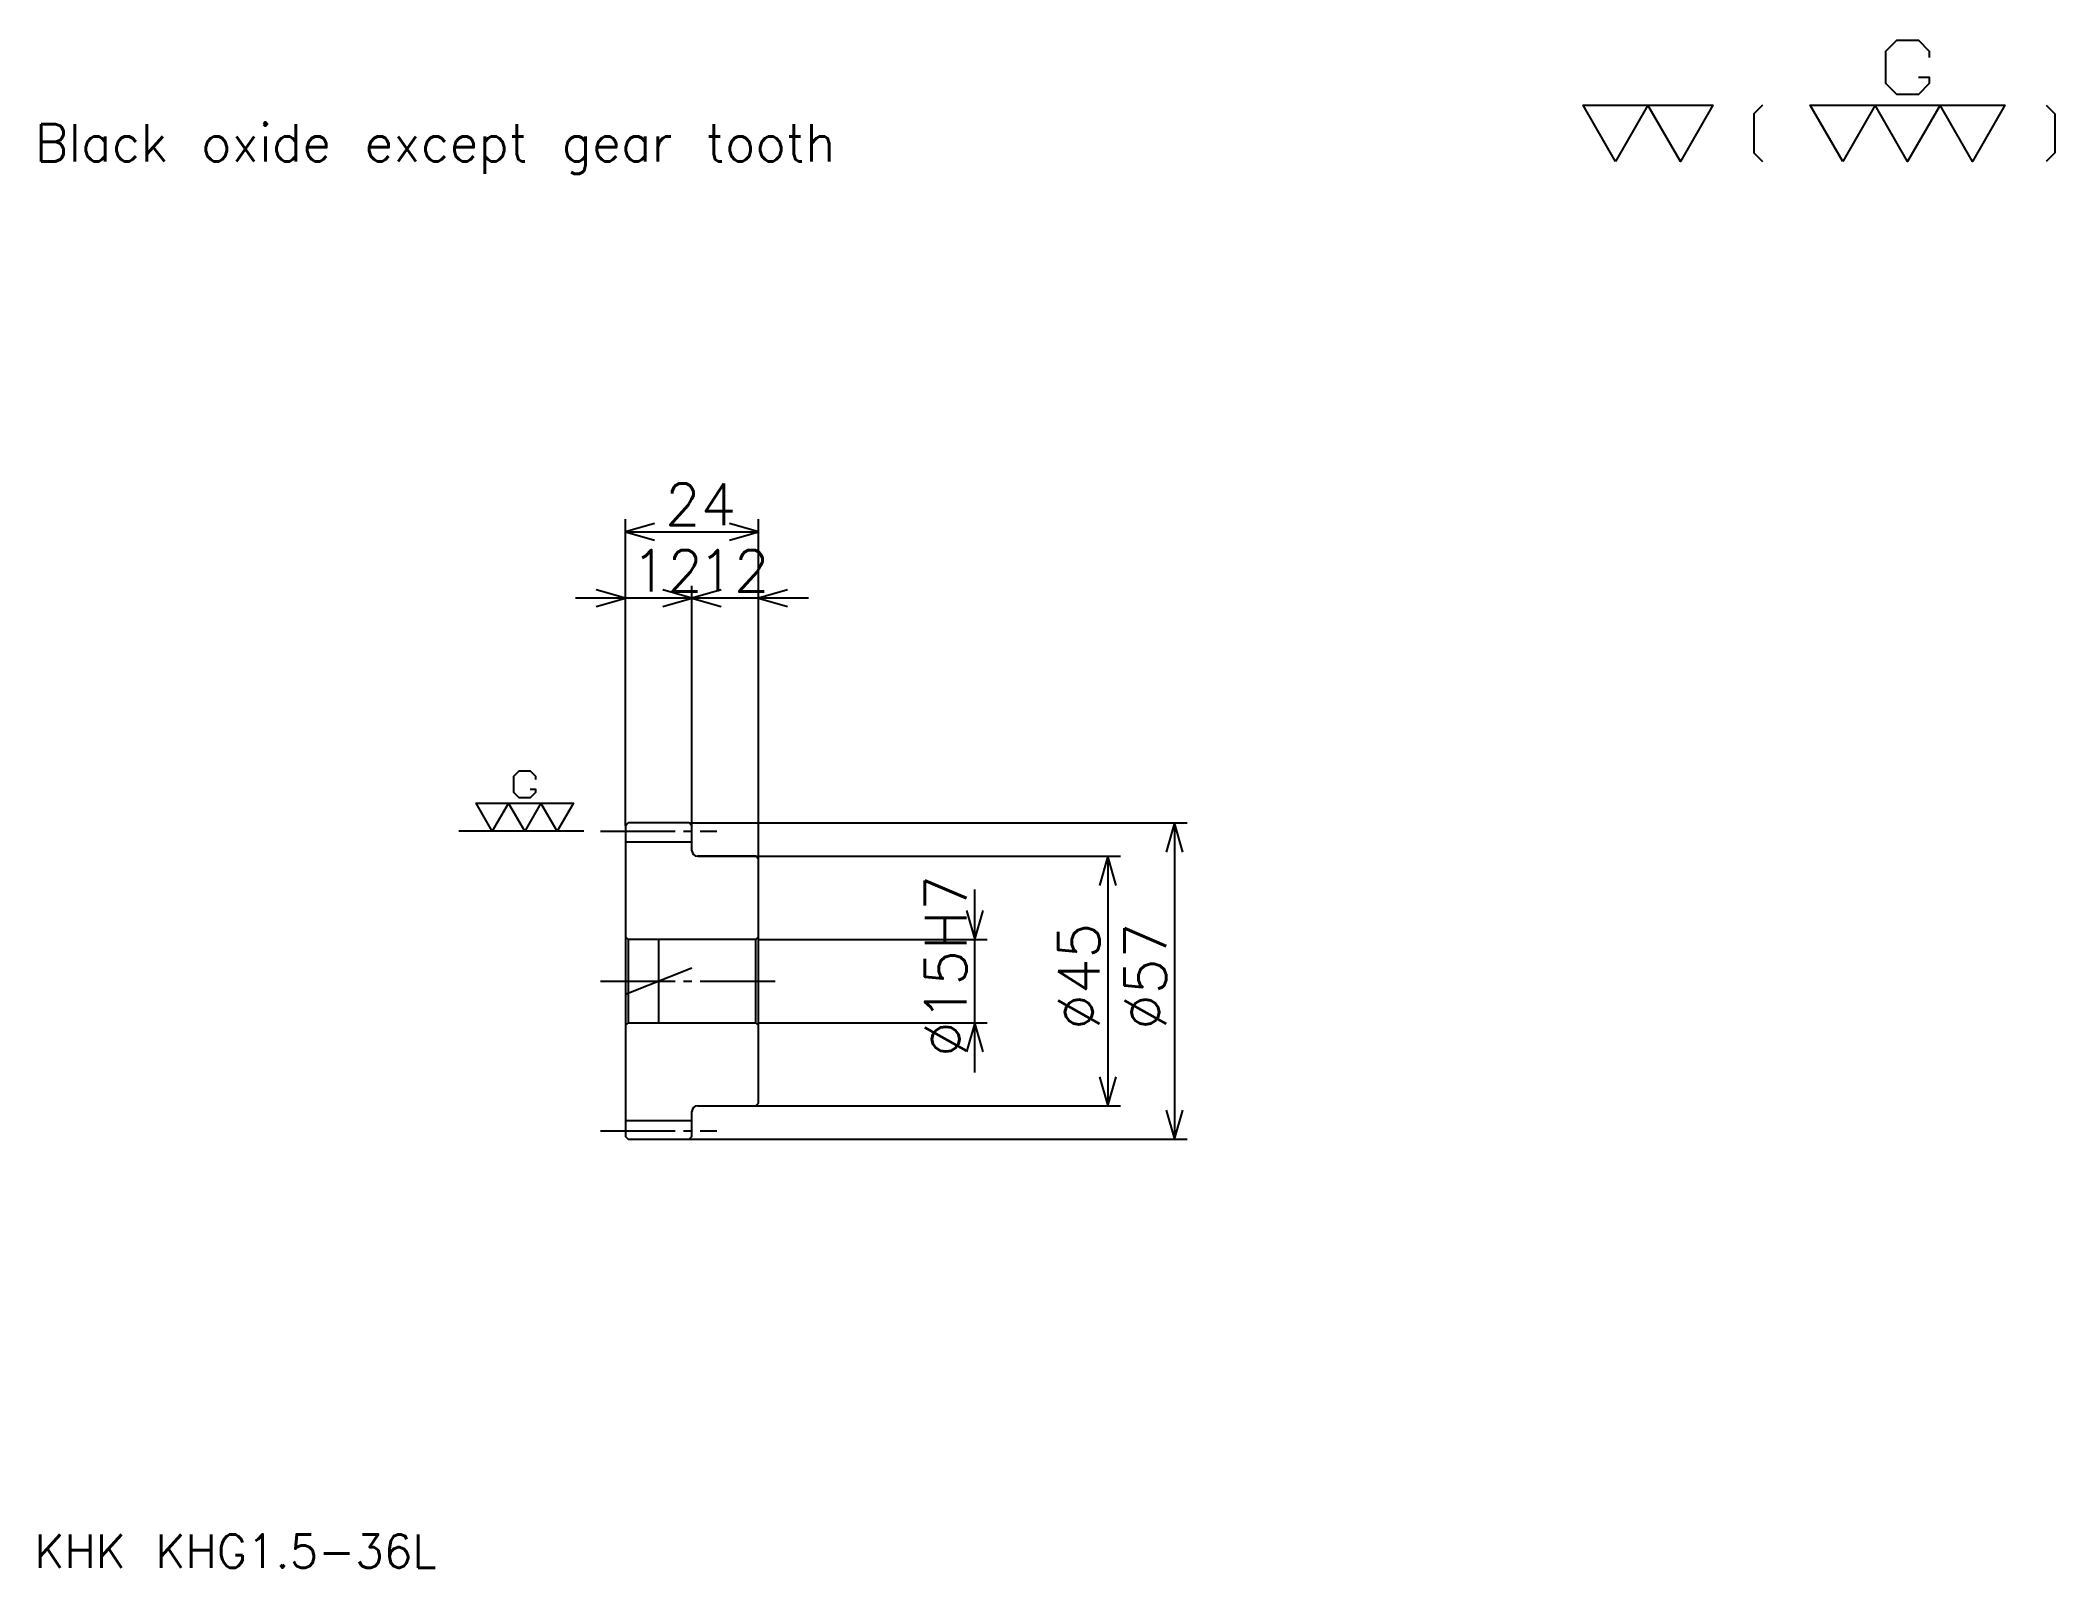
# Model space of a CAD drawing. Extents: x 16 to 379, y 16 to 292.
import ezdxf

# ---------------------------------------------------------------- set-up
doc = ezdxf.new("R2010")
doc.units = 0
doc.linetypes.add('DASHDOT', pattern=[18, 13.5, -1.5, 1.5, -1.5])
doc.layers.get('0').update_dxf_attribs({"linetype": 'CONTINUOUS'})
doc.layers.add('DASHDOT', color=6, linetype='DASHDOT')
doc.styles.add('KANJI', font='TXT', dxfattribs={"bigfont": 'BIGFONT'})

msp = doc.modelspace()

# ---------------------------------------------------------------- linework, layer by layer
at = {"color": 5}
for p, q in [((121.5, 150.75), (121.5, 205.5)), ((145.5, 150.75), (145.5, 205.5)), ((121.5, 203.25), (145.5, 203.25)), ((133.5, 150.75), (133.5, 193.5)), ((142.5, 191.25), (112.5, 191.25)), ((154.5, 191.25), (124.5, 191.25)), ((121.5, 150.25), (121.5, 150.75)), ((133, 150.75), (145.5, 150.75)), ((133.5, 150.25), (133.5, 150.75)), ((145.5, 150.75), (222.75, 150.75)), ((145.5, 144.25), (145.5, 150.75)), ((220.5, 150.75), (220.5, 93.75)), ((134.5, 144.75), (145.5, 144.75)), ((145.5, 144.75), (210.75, 144.75)), ((208.5, 144.75), (208.5, 99.75)), ((184.5, 105.75), (184.5, 138.75)), ((145.5, 129.75), (186.75, 129.75)), ((145.5, 114.75), (186.75, 114.75)), ((134.5, 99.75), (145.5, 99.75)), ((145.5, 99.75), (210.75, 99.75)), ((133, 93.75), (145.5, 93.75)), ((145.5, 93.75), (222.75, 93.75))]:
    msp.add_line(p, q, dxfattribs=at)
at = {"color": 7}
for p, q in [((114, 149.25), (91.5, 149.25)), ((127.5, 129.75), (127.5, 114.75))]:
    msp.add_line(p, q, dxfattribs=at)
at = {"color": 4}
for p, q in [((121.5, 147.375), (133.5, 147.375)), ((122, 129.75), (122, 114.75)), ((145, 129.75), (145.5, 130.25)), ((145, 114.75), (145.5, 114.25)), ((121.5, 97.125), (133.5, 97.125))]:
    msp.add_line(p, q, dxfattribs=at)
at = {"color": 7}
for points in [[(354.600006, 285.209991), (356.549988, 285.209991), (356.549988, 284.040009), (354.600006, 282.089996), (350.700012, 282.089996), (348.75, 284.040009), (348.75, 289.890015), (350.700012, 291.839996), (354.600006, 291.839996), (356.549988, 289.890015), (356.549988, 288.720001)], [(300, 270), (294.149994, 280.140015), (317.549988, 280.140015), (311.700012, 270), (305.850006, 280.140015), (300, 270)], [(326.519989, 280.140015), (324.959991, 278.579987), (324.959991, 271.559998), (326.519989, 270)], [(340.950012, 270), (335.100006, 280.140015), (370.200012, 280.140015), (364.350006, 270), (358.5, 280.140015), (352.649994, 270), (346.799988, 280.140015), (340.950012, 270)], [(377.609985, 280.140015), (379.169983, 278.579987), (379.169983, 271.559998), (377.609985, 270)], [(104.324997, 156.854996), (105.300003, 156.854996), (105.300003, 156.270004), (104.324997, 155.294998), (102.375, 155.294998), (101.400002, 156.270004), (101.400002, 159.195007), (102.375, 160.169998), (104.324997, 160.169998), (105.300003, 159.195007), (105.300003, 158.610001)], [(97.5, 149.25), (94.574997, 154.320007), (112.125, 154.320007), (109.199997, 149.25), (106.275002, 154.320007), (103.349998, 149.25), (100.425003, 154.320007), (97.5, 149.25)]]:
    msp.add_lwpolyline(points, dxfattribs=at)
at = {"color": 5}
for points in [[(126.75, 204.75), (121.5, 203.25), (126.75, 201.75)], [(140.25, 201.75), (145.5, 203.25), (140.25, 204.75)], [(116.25, 189.75), (121.5, 191.25), (116.25, 192.75)], [(128.25, 189.75), (133.5, 191.25), (128.25, 192.75)], [(138.75, 192.75), (133.5, 191.25), (138.75, 189.75)], [(150.75, 192.75), (145.5, 191.25), (150.75, 189.75)], [(222, 145.5), (220.5, 150.75), (219, 145.5)], [(210, 139.5), (208.5, 144.75), (207, 139.5)], [(183, 135), (184.5, 129.75), (186, 135)], [(186, 109.5), (184.5, 114.75), (183, 109.5)], [(207, 105), (208.5, 99.75), (210, 105)], [(219, 99), (220.5, 93.75), (222, 99)]]:
    msp.add_lwpolyline(points, dxfattribs=at)
at = {"color": 4}
for points in [[(133.5, 145.75), (133.5, 150.25), (133, 150.75), (122, 150.75), (121.5, 150.25), (121.5, 114.25)], [(134.5, 99.75), (145, 99.75), (145.5, 100.25), (145.5, 144.25), (145, 144.75), (134.5, 144.75)], [(121.5, 114.25), (122, 114.75), (145, 114.75), (145, 129.75), (122, 129.75), (121.5, 130.25)], [(121.5, 114.25), (121.5, 94.25), (122, 93.75), (133, 93.75), (133.5, 94.25), (133.5, 98.75)]]:
    msp.add_lwpolyline(points, dxfattribs=at)
for centre, start, end in [((134.5, 145.75), 180, 270), ((134.5, 98.75), 90, 180)]:
    msp.add_arc(centre, 1, start, end, dxfattribs=at)
at = {"layer": 'DASHDOT', "color": 7}
for p, q in [((117, 149.25), (138, 149.25)), ((121.5, 119.886536), (133.5, 124.613464)), ((117, 122.25), (150, 122.25)), ((117, 95.25), (138, 95.25))]:
    msp.add_line(p, q, dxfattribs=at)

# ---------------------------------------------------------------- texts
at = {"color": 7, "style": 'KANJI'}
for s, height, p in [('Black oxide except gear tooth', 6.75, (15, 270)), ('24', 7.5, (128.625, 204.449997)), ('12', 7.5, (122.625, 192.449997)), ('12', 7.5, (134.625, 192.449997)), ('KHK KHG1.5-36L', 6, (15, 16.5))]:
    msp.add_text(s, height=height, dxfattribs=at).set_placement(p)
for s, p in [('%%c15H7', (183, 108.5625)), ('%%c45', (207, 113.4375)), ('%%c57', (219, 113.4375))]:
    msp.add_text(s, height=7.5, rotation=90, dxfattribs=at).set_placement(p)

doc.saveas('drawing.dxf')
